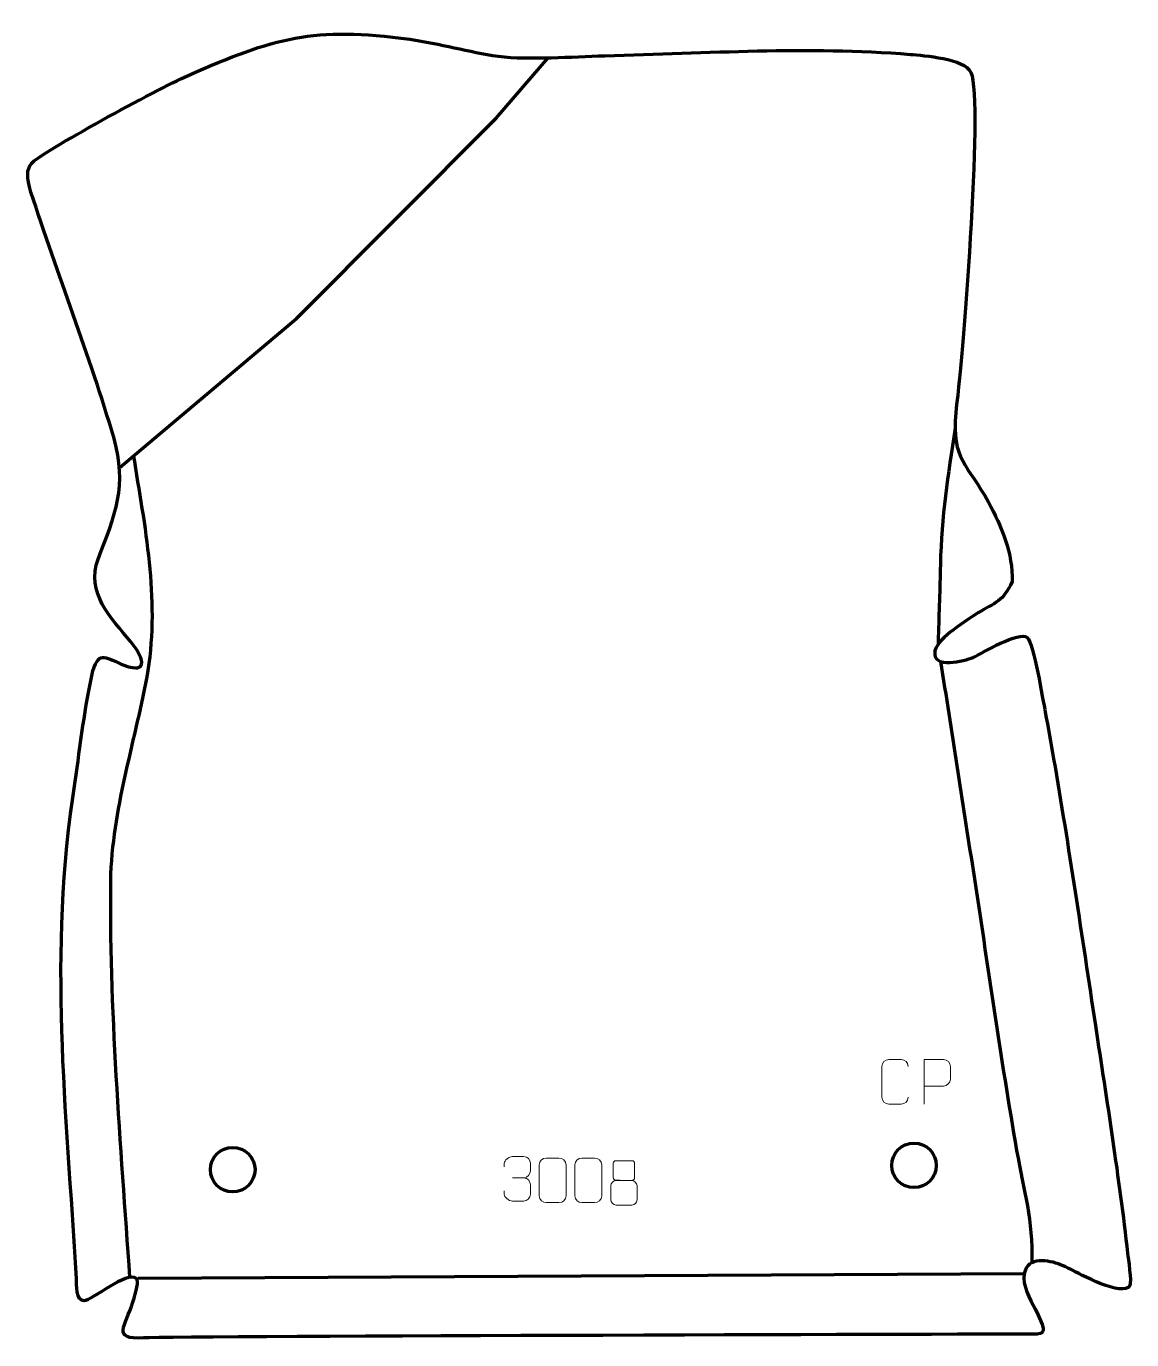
# Model space of a CAD drawing. Header units: millimetres. Extents: x -531 to 90, y -58 to 679.
import ezdxf

# ---------------------------------------------------------------- set-up
doc = ezdxf.new("R2010")
doc.units = ezdxf.units.MM
doc.header["$MEASUREMENT"] = 0
doc.layers.add('layer 2', color=7, linetype='Continuous')
doc.layers.add('layer 3', color=7, linetype='Continuous')

msp = doc.modelspace()

# ---------------------------------------------------------------- linework, layer by layer
at = {"layer": 'layer 2', "color": 142, "lineweight": 200}
for centre in [(-32.7093, 39.6609), (-415.0325, 37.2497)]:
    msp.add_ellipse(centre, major_axis=(0, 12.5), ratio=1, dxfattribs=at)
at = {"layer": 'layer 2', "color": 142, "lineweight": 158}
for points in [[(-478.2693, 431.4134), (-478.2693, 431.4134), (-379.3149, 514.6911), (-379.3149, 514.6911), (-379.3149, 514.6911), (-379.3149, 514.6911), (-267.1315, 627.139), (-267.1315, 627.139), (-267.1315, 627.139), (-267.1315, 627.139), (-237.9573, 661.041), (-237.9573, 661.041)], [(-9.668, 453.1842), (-13.4817, 426.2641), (-17.3106, 404.1609), (-17.8877, 376.6351), (-17.8877, 376.6351), (-18.1701, 363.1638), (-18.6362, 349.7066), (-19.0605, 336.2395), (-19.0605, 336.2395), (-19.1076, 334.7445), (-19.1547, 333.2495), (-19.2018, 331.7545)], [(-472.75, -23.2473), (-477.8279, 51.1615), (-484.4352, 128.5794), (-483.4164, 203.0422), (-483.4164, 203.0422), (-481.4733, 244.0338), (-469.4173, 277.8847), (-462.4765, 317.3456), (-462.4765, 317.3456), (-456.0439, 357.9979), (-464.2413, 398.1466), (-470.6624, 438.2264)], [(-17.7523, 322.4252), (-11.6856, 283.3708), (-5.619, 244.3164), (0.4477, 205.262), (0.4477, 205.262), (8.5591, 152.9561), (15.8675, 100.1442), (24.9061, 48.0312), (24.9061, 48.0312), (29.0186, 24.7579), (34.152, 9.3904), (33.3723, -15.0611)]]:
    msp.add_open_spline(points, degree=3, knots=[0, 0, 0, 0, 0.25, 0.25, 0.25, 0.25, 0.5, 0.5, 0.5, 0.5, 1, 1, 1, 1], dxfattribs=at)
at = {"layer": 'layer 2', "color": 250, "lineweight": 9}
for points, knots in [([(-35.8951, 77.8371), (-36.0349, 75.5137), (-37.7121, 74.0341), (-39.8598, 74.0233), (-39.8598, 74.0233), (-42.1917, 74.0237), (-44.5236, 74.0237), (-46.8551, 74.0233), (-46.8551, 74.0233), (-48.7801, 73.9179), (-50.7522, 75.8024), (-50.741, 77.8197), (-50.741, 77.8197), (-50.7406, 83.5898), (-50.7406, 89.3595), (-50.741, 95.1288), (-50.741, 95.1288), (-50.7368, 97.2669), (-48.9901, 98.9861), (-46.8377, 98.9726), (-46.8377, 98.9726), (-44.512, 98.9726), (-42.1859, 98.9726), (-39.8598, 98.9726), (-39.8598, 98.9726), (-37.9132, 99.0081), (-35.9218, 97.5166), (-35.8951, 95.079)], [0, 0, 0, 0, 0.125, 0.125, 0.125, 0.125, 0.25, 0.25, 0.25, 0.25, 0.375, 0.375, 0.375, 0.375, 0.5, 0.5, 0.5, 0.5, 0.625, 0.625, 0.625, 0.625, 0.75, 0.75, 0.75, 0.75, 1, 1, 1, 1]), ([(-26.9441, 74.0189), (-26.9441, 74.0189), (-26.9441, 98.9725), (-26.9441, 98.9725), (-26.9441, 98.9725), (-23.3491, 98.9725), (-19.7538, 98.9725), (-16.1584, 98.9725), (-16.1584, 98.9725), (-13.8332, 98.9346), (-12.2758, 97.4445), (-12.28, 95.0784), (-12.28, 95.0784), (-12.2804, 93.0427), (-12.2804, 89.9834), (-12.28, 87.9474), (-12.28, 87.9474), (-12.2865, 86.072), (-14.0987, 84.1301), (-16.1083, 84.111), (-16.1083, 84.111), (-16.1083, 84.111), (-26.9441, 84.111), (-26.9441, 84.111)], [0, 0, 0, 0, 0.14285714, 0.14285714, 0.14285714, 0.14285714, 0.28571429, 0.28571429, 0.28571429, 0.28571429, 0.42857143, 0.42857143, 0.42857143, 0.42857143, 0.57142857, 0.57142857, 0.57142857, 0.57142857, 0.71428571, 0.71428571, 0.71428571, 0.71428571, 1, 1, 1, 1]), ([(-262.6575, 38.8891), (-262.6575, 38.8891), (-262.6575, 40.7463), (-262.6575, 40.7463), (-262.6575, 40.7463), (-262.6718, 42.4882), (-260.0073, 44.6063), (-257.9482, 44.5836), (-257.9482, 44.5836), (-255.8841, 44.5836), (-253.8201, 44.5836), (-251.7564, 44.5836), (-251.7564, 44.5836), (-249.5619, 44.5924), (-247.9636, 42.7456), (-247.9192, 40.8335), (-247.9192, 40.8335), (-247.9196, 39.3984), (-247.9196, 37.9633), (-247.9192, 36.5278), (-247.9192, 36.5278), (-247.9678, 34.8743), (-249.5704, 32.6443), (-251.7687, 32.6543), (-251.7687, 32.6543), (-249.565, 32.6431), (-247.957, 30.8399), (-247.903, 28.7804), (-247.903, 28.7804), (-247.9034, 26.9957), (-247.9034, 25.211), (-247.903, 23.4259), (-247.903, 23.4259), (-247.8929, 21.3645), (-249.9478, 19.6014), (-251.7687, 19.6095), (-251.7687, 19.6095), (-253.834, 19.6098), (-255.8992, 19.6098), (-257.9648, 19.6095), (-257.9648, 19.6095), (-260.1334, 19.621), (-262.6644, 22.0212), (-262.683, 23.483), (-262.683, 23.483), (-262.683, 23.483), (-262.683, 25.3916), (-262.683, 25.3916)], [0, 0, 0, 0, 0.07692308, 0.07692308, 0.07692308, 0.07692308, 0.15384615, 0.15384615, 0.15384615, 0.15384615, 0.23076923, 0.23076923, 0.23076923, 0.23076923, 0.30769231, 0.30769231, 0.30769231, 0.30769231, 0.38461538, 0.38461538, 0.38461538, 0.38461538, 0.46153846, 0.46153846, 0.46153846, 0.46153846, 0.53846154, 0.53846154, 0.53846154, 0.53846154, 0.61538462, 0.61538462, 0.61538462, 0.61538462, 0.69230769, 0.69230769, 0.69230769, 0.69230769, 0.76923077, 0.76923077, 0.76923077, 0.76923077, 0.84615385, 0.84615385, 0.84615385, 0.84615385, 1, 1, 1, 1]), ([(-239.0517, 43.7243), (-236.6856, 43.7243), (-234.3191, 43.7243), (-231.9526, 43.7243), (-231.9526, 43.7243), (-229.9721, 43.7599), (-227.9461, 42.2656), (-227.919, 39.8235), (-227.919, 39.8235), (-227.9194, 34.0661), (-227.9194, 28.3083), (-227.919, 22.5501), (-227.919, 22.5501), (-228.0611, 20.2225), (-229.7675, 18.7402), (-231.9526, 18.7294), (-231.9526, 18.7294), (-234.325, 18.7298), (-236.6974, 18.7298), (-239.0694, 18.7294), (-239.0694, 18.7294), (-241.0279, 18.6238), (-243.0343, 20.5117), (-243.0229, 22.5327), (-243.0229, 22.5327), (-243.0225, 28.3133), (-243.0225, 34.0936), (-243.0229, 39.8734), (-243.0229, 39.8734), (-243.0186, 42.0154), (-241.2415, 43.7379), (-239.0517, 43.7243)], [0, 0, 0, 0, 0.11111111, 0.11111111, 0.11111111, 0.11111111, 0.22222222, 0.22222222, 0.22222222, 0.22222222, 0.33333333, 0.33333333, 0.33333333, 0.33333333, 0.44444444, 0.44444444, 0.44444444, 0.44444444, 0.55555556, 0.55555556, 0.55555556, 0.55555556, 0.66666667, 0.66666667, 0.66666667, 0.66666667, 0.77777778, 0.77777778, 0.77777778, 0.77777778, 1, 1, 1, 1]), ([(-219.0517, 43.7243), (-216.6856, 43.7243), (-214.3191, 43.7243), (-211.9526, 43.7243), (-211.9526, 43.7243), (-209.9721, 43.7599), (-207.9461, 42.2656), (-207.919, 39.8235), (-207.919, 39.8235), (-207.9194, 34.0661), (-207.9194, 28.3083), (-207.919, 22.5501), (-207.919, 22.5501), (-208.0611, 20.2225), (-209.7675, 18.7402), (-211.9526, 18.7294), (-211.9526, 18.7294), (-214.325, 18.7298), (-216.6974, 18.7298), (-219.0694, 18.7294), (-219.0694, 18.7294), (-221.0279, 18.6238), (-223.0343, 20.5117), (-223.0229, 22.5327), (-223.0229, 22.5327), (-223.0225, 28.3133), (-223.0225, 34.0936), (-223.0229, 39.8734), (-223.0229, 39.8734), (-223.0186, 42.0154), (-221.2415, 43.7379), (-219.0517, 43.7243)], [0, 0, 0, 0, 0.11111111, 0.11111111, 0.11111111, 0.11111111, 0.22222222, 0.22222222, 0.22222222, 0.22222222, 0.33333333, 0.33333333, 0.33333333, 0.33333333, 0.44444444, 0.44444444, 0.44444444, 0.44444444, 0.55555556, 0.55555556, 0.55555556, 0.55555556, 0.66666667, 0.66666667, 0.66666667, 0.66666667, 0.77777778, 0.77777778, 0.77777778, 0.77777778, 1, 1, 1, 1]), ([(-201.4488, 40.8135), (-201.4488, 38.6005), (-201.4488, 34.9182), (-201.4488, 32.7049), (-201.4488, 32.7049), (-201.4338, 32.1975), (-200.6264, 31.2661), (-199.9263, 31.2673), (-199.9263, 31.2673), (-196.9564, 31.2675), (-193.9862, 31.1826), (-191.0158, 31.1823), (-191.0158, 31.1823), (-190.2187, 31.1865), (-189.498, 31.9768), (-189.5006, 32.6975), (-189.5006, 32.6975), (-189.5009, 34.9135), (-189.5009, 38.5982), (-189.5006, 40.8135), (-189.5006, 40.8135), (-189.5191, 41.5243), (-190.1305, 42.2847), (-190.9644, 42.2773), (-190.9644, 42.2773), (-193.9815, 42.277), (-196.9984, 42.277), (-200.015, 42.2773), (-200.015, 42.2773), (-200.6414, 42.2849), (-201.4655, 41.5739), (-201.4488, 40.8135)], [0, 0, 0, 0, 0.11111111, 0.11111111, 0.11111111, 0.11111111, 0.22222222, 0.22222222, 0.22222222, 0.22222222, 0.33333333, 0.33333333, 0.33333333, 0.33333333, 0.44444444, 0.44444444, 0.44444444, 0.44444444, 0.55555556, 0.55555556, 0.55555556, 0.55555556, 0.66666667, 0.66666667, 0.66666667, 0.66666667, 0.77777778, 0.77777778, 0.77777778, 0.77777778, 1, 1, 1, 1]), ([(-202.9076, 28.2953), (-202.9076, 25.1245), (-202.9076, 23.4224), (-202.9076, 20.251), (-202.9076, 20.251), (-202.9161, 19.0291), (-201.2182, 17.3364), (-199.9656, 17.3279), (-199.9656, 17.3279), (-196.9825, 17.3282), (-193.9992, 17.3282), (-191.0158, 17.3279), (-191.0158, 17.3279), (-189.6925, 17.3396), (-188.0721, 18.9612), (-188.0832, 20.2604), (-188.0832, 20.2604), (-188.0835, 23.4286), (-188.0835, 25.1274), (-188.0832, 28.2953), (-188.0832, 28.2953), (-188.1529, 29.6757), (-189.7307, 31.2543), (-191.0361, 31.2482), (-191.0361, 31.2482), (-194.0127, 31.2479), (-196.9893, 31.2479), (-199.9656, 31.2482), (-199.9656, 31.2482), (-201.0451, 31.2546), (-202.8914, 29.6757), (-202.9076, 28.2953)], [0, 0, 0, 0, 0.11111111, 0.11111111, 0.11111111, 0.11111111, 0.22222222, 0.22222222, 0.22222222, 0.22222222, 0.33333333, 0.33333333, 0.33333333, 0.33333333, 0.44444444, 0.44444444, 0.44444444, 0.44444444, 0.55555556, 0.55555556, 0.55555556, 0.55555556, 0.66666667, 0.66666667, 0.66666667, 0.66666667, 0.77777778, 0.77777778, 0.77777778, 0.77777778, 1, 1, 1, 1])]:
    msp.add_open_spline(points, degree=3, knots=knots, dxfattribs=at)
msp.add_open_spline([(-257.9478, 32.6439), (-257.9478, 32.6439), (-251.7514, 32.6439), (-251.7514, 32.6439)], degree=3, dxfattribs=at)
at = {"layer": 'layer 2', "color": 142, "lineweight": 158}
msp.add_open_spline([(29.1561, -21.227), (29.1561, -21.227), (-468.1487, -23.7367), (-468.1487, -23.7367)], degree=3, dxfattribs=at)
at = {"layer": 'layer 3', "color": 242, "lineweight": 158}
msp.add_open_spline([(36.4987, -54.9966), (41.6379, -54.5355), (40.4107, -51.0917), (35.2806, -40.9304), (35.2806, -40.9304), (32.4952, -35.4133), (27.9382, -27.5646), (29.1561, -21.227), (29.1561, -21.227), (31.0863, -11.1834), (42.8179, -13.4416), (49.6052, -16.1401), (49.6052, -16.1401), (51.4483, -16.9488), (53.2483, -17.7626), (55.0674, -18.6252), (55.0674, -18.6252), (60.3475, -21.1288), (84.3891, -34.7621), (88.4479, -27.7165), (88.4479, -27.7165), (89.5188, -25.8575), (87.4992, -12.2866), (87.2066, -9.7067), (87.2066, -9.7067), (82.4021, 32.6518), (75.5156, 75.8932), (69.1367, 118.1265), (69.1367, 118.1265), (61.6377, 167.8456), (54.1667, 218.265), (45.6917, 267.8133), (45.6917, 267.8133), (44.187, 276.5504), (42.6014, 285.284), (40.9382, 293.9919), (40.9382, 293.9919), (39.6688, 300.808), (34.4495, 332.4579), (30.9004, 335.7323), (30.9004, 335.7323), (26.5789, 339.7193), (5.4507, 327.0238), (0.4833, 324.559), (0.4833, 324.559), (-4.1483, 322.8416), (-22.7937, 317.767), (-20.9559, 328.2956), (-20.9559, 328.2956), (-18.736, 335.9436), (-3.4739, 345.2852), (3.1919, 349.5938), (3.1919, 349.5938), (12.8252, 355.3), (17.6961, 356.2052), (22.3431, 367.208), (22.3431, 367.208), (22.931, 382.8756), (16.469, 398.2804), (9.1344, 411.7274), (9.1344, 411.7274), (-2.533, 432.9179), (-11.6997, 435.5448), (-9.2853, 461.8549), (-9.2853, 461.8549), (-5.9045, 485.7652), (6.3041, 636.3147), (-0.7221, 652.8895), (-0.7221, 652.8895), (-4.5034, 660.6274), (-26.9589, 662.3656), (-34.8111, 662.9819), (-34.8111, 662.9819), (-93.4768, 667.5864), (-147.7217, 663.7215), (-206.2023, 662.1856), (-206.2023, 662.1856), (-225.0614, 661.7113), (-247.7404, 659.8075), (-266.1159, 661.9063), (-266.1159, 661.9063), (-282.5027, 664.3022), (-298.8016, 669.0411), (-315.64, 671.4575), (-315.64, 671.4575), (-369.6734, 678.7403), (-391.5111, 672.5228), (-440.4133, 650.9925), (-440.4133, 650.9925), (-457.1442, 643.4268), (-523.107, 607.9938), (-528.0476, 601.7162), (-528.0476, 601.7162), (-530.6033, 598.4687), (-530.9086, 593.9866), (-528.249, 585.6942), (-528.249, 585.6942), (-513.3866, 539.3541), (-495.4, 494.3472), (-481.617, 447.4654), (-481.617, 447.4654), (-474.2297, 421.1502), (-480.8296, 404.6706), (-490.5971, 379.8069), (-490.5971, 379.8069), (-497.627, 361.0902), (-483.38, 346.586), (-472.1463, 333.3681), (-472.1463, 333.3681), (-466.0248, 325.9754), (-460.8587, 314.5049), (-476.1783, 320.3232), (-476.1783, 320.3232), (-485.9272, 324.0257), (-489.9077, 329.188), (-493.4761, 317.1025), (-493.4761, 317.1025), (-498.0388, 297.6199), (-500.4861, 275.0104), (-503.5143, 254.989), (-503.5143, 254.989), (-518.6601, 157.5175), (-508.4044, 72.9334), (-502.7208, -23.9916), (-502.7208, -23.9916), (-502.5886, -26.9267), (-503.0791, -36.7254), (-498.4417, -36.3641), (-498.4417, -36.3641), (-494.0919, -36.0252), (-474.1223, -19.4224), (-469.113, -23.8961), (-469.113, -23.8961), (-467.5092, -25.3284), (-469.1605, -30.7029), (-471.1086, -37.1456), (-471.1086, -37.1456), (-475.1429, -50.4876), (-483.5133, -58.1822), (-465.0401, -57.203), (-465.0401, -57.203), (-446.5669, -56.2238), (36.4987, -54.9966), (36.4987, -54.9966)], degree=3, knots=[0, 0, 0, 0, 0.02702703, 0.02702703, 0.02702703, 0.02702703, 0.05405405, 0.05405405, 0.05405405, 0.05405405, 0.08108108, 0.08108108, 0.08108108, 0.08108108, 0.10810811, 0.10810811, 0.10810811, 0.10810811, 0.13513514, 0.13513514, 0.13513514, 0.13513514, 0.16216216, 0.16216216, 0.16216216, 0.16216216, 0.18918919, 0.18918919, 0.18918919, 0.18918919, 0.21621622, 0.21621622, 0.21621622, 0.21621622, 0.24324324, 0.24324324, 0.24324324, 0.24324324, 0.27027027, 0.27027027, 0.27027027, 0.27027027, 0.2972973, 0.2972973, 0.2972973, 0.2972973, 0.32432432, 0.32432432, 0.32432432, 0.32432432, 0.35135135, 0.35135135, 0.35135135, 0.35135135, 0.37837838, 0.37837838, 0.37837838, 0.37837838, 0.40540541, 0.40540541, 0.40540541, 0.40540541, 0.43243243, 0.43243243, 0.43243243, 0.43243243, 0.45945946, 0.45945946, 0.45945946, 0.45945946, 0.48648649, 0.48648649, 0.48648649, 0.48648649, 0.51351351, 0.51351351, 0.51351351, 0.51351351, 0.54054054, 0.54054054, 0.54054054, 0.54054054, 0.56756757, 0.56756757, 0.56756757, 0.56756757, 0.59459459, 0.59459459, 0.59459459, 0.59459459, 0.62162162, 0.62162162, 0.62162162, 0.62162162, 0.64864865, 0.64864865, 0.64864865, 0.64864865, 0.67567568, 0.67567568, 0.67567568, 0.67567568, 0.7027027, 0.7027027, 0.7027027, 0.7027027, 0.72972973, 0.72972973, 0.72972973, 0.72972973, 0.75675676, 0.75675676, 0.75675676, 0.75675676, 0.78378378, 0.78378378, 0.78378378, 0.78378378, 0.81081081, 0.81081081, 0.81081081, 0.81081081, 0.83783784, 0.83783784, 0.83783784, 0.83783784, 0.86486486, 0.86486486, 0.86486486, 0.86486486, 0.89189189, 0.89189189, 0.89189189, 0.89189189, 0.91891892, 0.91891892, 0.91891892, 0.91891892, 0.94594595, 0.94594595, 0.94594595, 0.94594595, 1, 1, 1, 1], dxfattribs=at)

doc.saveas('drawing.dxf')
